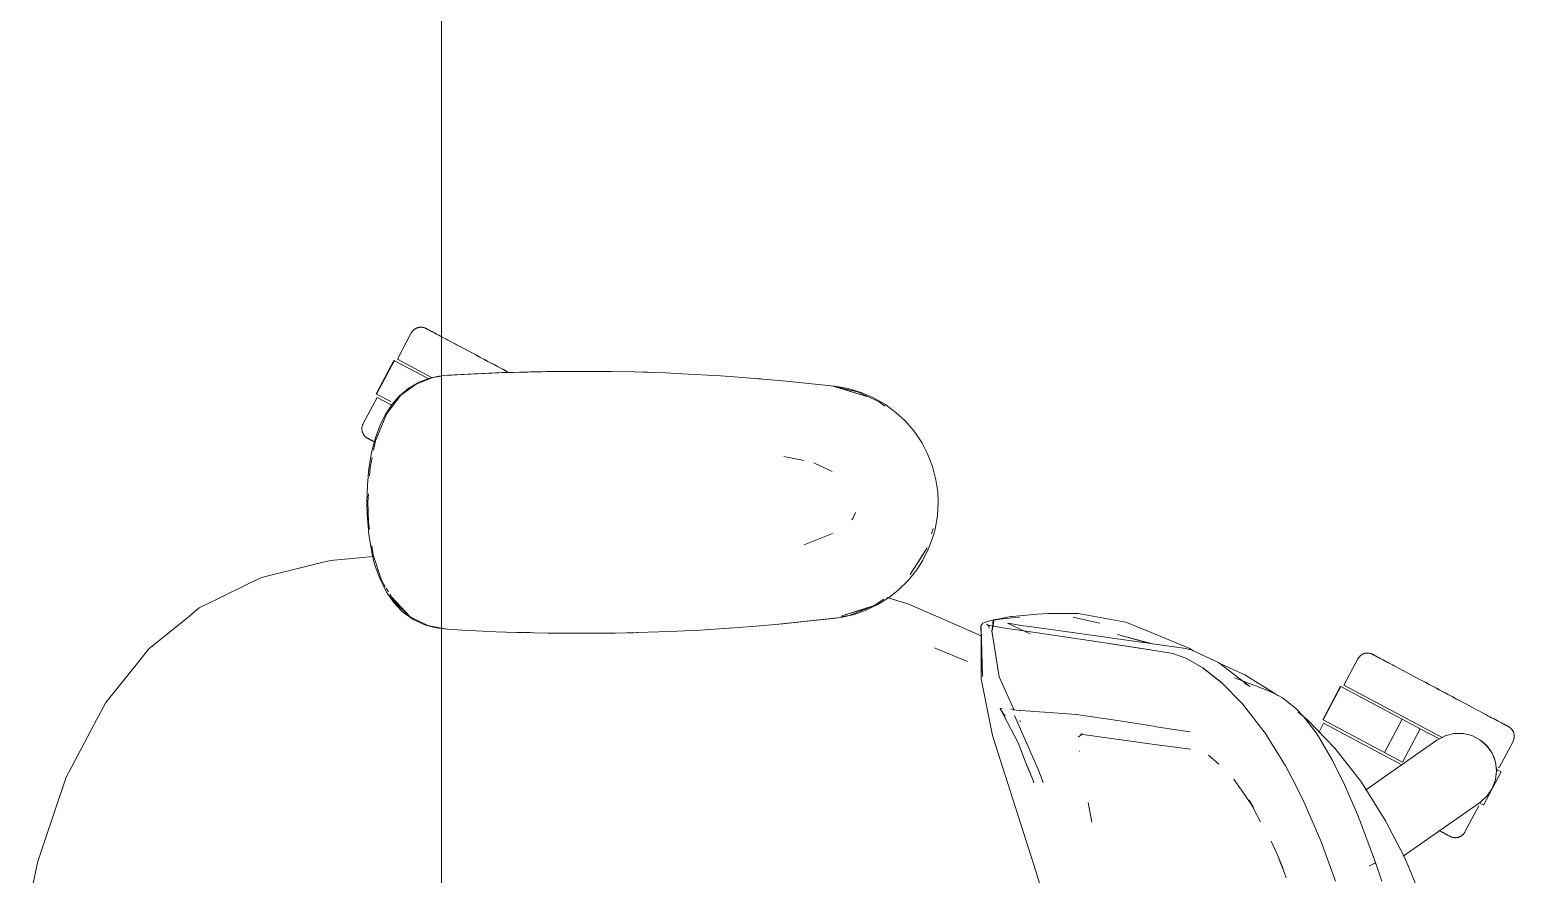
# Model space of a CAD drawing. Header units: millimetres. Extents: x 79795 to 317870, y -36033 to 97293.
# Drawn here: x 198923 to 199473, y 32295 to 32608 of the extents above; entities that cross this region are included whole.
import ezdxf

# ---------------------------------------------------------------- set-up
doc = ezdxf.new("R2010")
doc.units = ezdxf.units.MM
doc.header["$MEASUREMENT"] = 0
doc.layers.add('G-IMPT', color=8, linetype='CONTINUOUS', lineweight=9)
doc.layers.add('I-FURN', color=8, linetype='CONTINUOUS', lineweight=9)

msp = doc.modelspace()

# ---------------------------------------------------------------- linework, layer by layer
at = {"layer": 'G-IMPT'}
for p, q in [((199067.42, 32477.22), (199063.99, 32475.26)), ((199072.59, 32478.96), (199066.4, 32476.55)), ((199067.42, 32477.22), (199071.07, 32478.61)), ((199072.41, 32478.98), (199071.07, 32478.61)), ((199072.41, 32478.98), (199074.81, 32479.42)), ((199072.59, 32478.96), (199075.76, 32479.44)), ((199076.46, 32479.68), (199074.81, 32479.42)), ((199098.24, 32480.76), (199076.46, 32479.68)), ((199097.03, 32480.72), (199076.46, 32479.68)), ((199076.46, 32479.68), (199078.06, 32479.79)), ((199098.24, 32480.76), (199078.06, 32479.79)), ((199079.58, 32479.84), (199078.06, 32479.79)), ((199118.43, 32481.23), (199097.03, 32480.72)), ((199108.59, 32481.07), (199097.03, 32480.72)), ((199097.03, 32480.72), (199098.24, 32480.76)), ((199118.43, 32481.23), (199098.24, 32480.76)), ((199108.59, 32481.07), (199127.82, 32481.27)), ((199118.43, 32481.23), (199108.59, 32481.07)), ((199138.61, 32481.18), (199108.59, 32481.07)), ((199116.39, 32481.21), (199114.48, 32481.14)), ((199118.43, 32481.19), (199116.39, 32481.21)), ((199138.61, 32481.18), (199118.43, 32481.23)), ((199138.61, 32481.18), (199127.82, 32481.27)), ((199138.61, 32481.18), (199147.03, 32481.02)), ((199158.79, 32480.63), (199147.03, 32481.02)), ((199151.97, 32480.88), (199150.47, 32480.89)), ((199153.9, 32480.77), (199151.97, 32480.88)), ((199158.79, 32480.63), (199164.81, 32480.37)), ((199178.95, 32479.56), (199164.81, 32480.37)), ((199184.04, 32479.24), (199178.95, 32479.56)), ((199184.04, 32479.24), (199199.1, 32477.99)), ((199192.22, 32478.59), (199193.9, 32478.42)), ((199199.1, 32477.99), (199203.23, 32477.65)), ((199203.23, 32477.65), (199221.15, 32475.74)), ((199060.77, 32472.38), (199055.55, 32465.59)), ((199057.58, 32469.15), (199060.25, 32472.18)), ((199063.99, 32475.26), (199060.25, 32472.18)), ((199066.4, 32476.55), (199060.77, 32472.38)), ((199220.64, 32475.74), (199233.1, 32471.91)), ((199220.64, 32475.74), (199223.95, 32474.82)), ((199221.15, 32475.74), (199226.2, 32474.84)), ((199229.61, 32473.7), (199221.2, 32475.61)), ((199233.1, 32471.91), (199223.95, 32474.82)), ((199231.06, 32473.38), (199226.2, 32474.84)), ((199229.61, 32473.7), (199237.67, 32469.96)), ((199235.3, 32471.57), (199231.06, 32473.38)), ((199054.93, 32465.1), (199057.58, 32469.15)), ((199235.3, 32471.57), (199239.74, 32469.05)), ((199239.78, 32468.36), (199237.67, 32469.96)), ((199243.82, 32466.06), (199239.74, 32469.05)), ((199051.36, 32456.69), (199052.95, 32461.02)), ((199051.39, 32455.58), (199053.71, 32461.2)), ((199054.93, 32465.1), (199052.95, 32461.02)), ((199055.55, 32465.59), (199053.71, 32461.2)), ((199243.82, 32466.06), (199247.26, 32462.89)), ((199250.58, 32459.06), (199247.26, 32462.89)), ((199051.36, 32456.69), (199049.93, 32451.21)), ((199051.39, 32455.58), (199050.68, 32452.11)), ((199253.41, 32454.89), (199250.58, 32459.06)), ((199048.93, 32445.28), (199049.93, 32451.21)), ((199202.44, 32449.77), (199209.87, 32448.2)), ((199253.41, 32454.89), (199255.6, 32450.73)), ((199255.6, 32450.73), (199257.43, 32446.02)), ((199048.93, 32445.28), (199048.37, 32439.13)), ((199049.35, 32445.61), (199049.15, 32442.41)), ((199050.11, 32449.36), (199049.35, 32445.61)), ((199220.27, 32444.17), (199213.49, 32447.43)), ((199258.7, 32441.15), (199257.43, 32446.02)), ((199048.19, 32432.79), (199048.37, 32439.13)), ((199258.7, 32441.15), (199259.34, 32436.64)), ((199048.75, 32435.9), (199048.56, 32432.79)), ((199259.52, 32432.79), (199259.34, 32436.64)), ((199048.28, 32428.28), (199048.19, 32432.79)), ((199048.28, 32428.28), (199048.85, 32420.97)), ((199048.79, 32425.62), (199048.56, 32432.79)), ((199228.9, 32428.96), (199227.89, 32426.74)), ((199259.22, 32427.75), (199258.34, 32422.8)), ((199259.52, 32432.79), (199259.22, 32427.75)), ((199048.79, 32425.62), (199049.18, 32422.84)), ((199227.89, 32426.74), (199227.59, 32426.29)), ((199256.98, 32421.11), (199257.6, 32423.14)), ((199258.34, 32422.8), (199257.78, 32420.67)), ((199049.97, 32414.2), (199048.85, 32420.97)), ((199209.94, 32417.07), (199220.36, 32421.21)), ((199256.07, 32415.9), (199257.78, 32420.67)), ((199034.77, 32411.3), (199029.48, 32410)), ((199050.65, 32412.74), (199034.77, 32411.3)), ((199050.94, 32410.28), (199049.97, 32414.2)), ((199050.05, 32416.66), (199050.52, 32413.36)), ((199050.52, 32413.36), (199053.55, 32403.97)), ((199255.42, 32416), (199249.1, 32406.05)), ((199253.26, 32412.32), (199249.1, 32406.05)), ((199253.82, 32411.39), (199251.56, 32407.84)), ((199255.42, 32416), (199253.26, 32412.32)), ((199256.07, 32415.9), (199253.82, 32411.39)), ((199009.17, 32405.02), (199027.11, 32409.42)), ((199027.11, 32409.42), (199029.48, 32410)), ((199050.94, 32410.28), (199052.68, 32405.19)), ((199248.37, 32403.87), (199251.56, 32407.84)), ((199004.8, 32402.87), (198993.34, 32397.22)), ((199004.8, 32402.87), (199009.17, 32405.02)), ((199052.68, 32405.19), (199054.89, 32400.55)), ((199053.55, 32403.97), (199055.01, 32401.52)), ((199054.89, 32400.55), (199055.7, 32399.18)), ((199055.29, 32401.05), (199056.16, 32399.61)), ((199244.76, 32400.32), (199241.46, 32397.69)), ((199248.37, 32403.87), (199244.76, 32400.32)), ((198986.17, 32393.7), (198993.34, 32397.22)), ((199058.14, 32395.73), (199055.7, 32399.18)), ((199056.63, 32398.82), (199058.51, 32395.67)), ((199057.32, 32397.76), (199058.6, 32396.29)), ((199057.32, 32397.76), (199064.22, 32390.37)), ((199061.01, 32392.68), (199058.14, 32395.73)), ((199058.51, 32395.67), (199064.22, 32390.37)), ((199058.73, 32396.13), (199061.81, 32392.6)), ((199237.13, 32394.97), (199232.55, 32392.78)), ((199235.81, 32394.57), (199239.39, 32396.99)), ((199237.13, 32394.97), (199241.46, 32397.69)), ((199248.29, 32395.25), (199240.47, 32397.51)), ((199248.29, 32395.25), (199259.42, 32390.39)), ((198982.52, 32390.72), (198967.57, 32378.55)), ((198982.52, 32390.72), (198986.17, 32393.7)), ((199061.01, 32392.68), (199062.33, 32391.54)), ((199064.22, 32390.37), (199061.81, 32392.6)), ((199065.55, 32389.34), (199062.33, 32391.54)), ((199066.46, 32389.26), (199064.22, 32390.37)), ((199065.55, 32389.34), (199069.87, 32387.36)), ((199223.46, 32390.17), (199200.5, 32387.72)), ((199200.5, 32387.72), (199220.64, 32389.84)), ((199223.46, 32390.17), (199202.02, 32387.82)), ((199223.46, 32390.17), (199220.64, 32389.84)), ((199223.46, 32390.17), (199228.42, 32391.33)), ((199223.53, 32390.39), (199226.59, 32390.96)), ((199235.81, 32394.57), (199223.95, 32390.76)), ((199233.1, 32393.67), (199223.95, 32390.76)), ((199226.59, 32390.96), (199234.77, 32394.16)), ((199232.55, 32392.78), (199228.42, 32391.33)), ((199235.81, 32394.57), (199233.1, 32393.67)), ((199259.42, 32390.39), (199267.25, 32386.97)), ((199281.73, 32389.43), (199278.45, 32388.9)), ((199282.14, 32389.69), (199279.82, 32389.25)), ((199281.73, 32389.43), (199282.34, 32389.51)), ((199282.14, 32389.69), (199286.39, 32390.5)), ((199287.03, 32390.03), (199282.34, 32389.51)), ((199286.86, 32390.54), (199286.39, 32390.5)), ((199296.19, 32391.35), (199286.86, 32390.54)), ((199287.03, 32390.03), (199289.62, 32390.24)), ((199296.19, 32391.35), (199300.14, 32391.69)), ((199300.14, 32391.69), (199304.31, 32391.69)), ((199311.28, 32391.66), (199304.31, 32391.69)), ((199309.42, 32390.25), (199318.72, 32388.21)), ((199311.28, 32391.66), (199328.98, 32388.42)), ((199066.46, 32389.26), (199070.71, 32387.16)), ((199073.83, 32386.29), (199069.87, 32387.36)), ((199070.71, 32387.16), (199075.76, 32386.22)), ((199075.76, 32386.05), (199073.83, 32386.29)), ((199075.76, 32386.22), (199078.06, 32385.79)), ((199077.84, 32385.79), (199075.76, 32386.05)), ((199083.5, 32385.51), (199077.84, 32385.79)), ((199083.5, 32385.51), (199096.06, 32384.89)), ((199099.61, 32384.77), (199096.06, 32384.89)), ((199115.27, 32384.39), (199099.61, 32384.77)), ((199103.65, 32384.68), (199106.33, 32384.56)), ((199108.55, 32384.56), (199106.71, 32384.56)), ((199115.27, 32384.39), (199119.79, 32384.34)), ((199119.79, 32384.34), (199134.5, 32384.34)), ((199139.97, 32384.42), (199134.5, 32384.34)), ((199139.97, 32384.42), (199152.28, 32384.71)), ((199146.75, 32384.55), (199144.67, 32384.55)), ((199148.41, 32384.63), (199146.75, 32384.55)), ((199160.16, 32385.01), (199152.28, 32384.71)), ((199160.16, 32385.01), (199171.46, 32385.54)), ((199180.33, 32386.1), (199171.46, 32385.54)), ((199180.33, 32386.1), (199190.62, 32386.83)), ((199182.38, 32386.24), (199180.47, 32386.15)), ((199182.38, 32386.24), (199183.79, 32386.37)), ((199202.02, 32387.82), (199190.62, 32386.83)), ((199267.25, 32386.97), (199275.42, 32383.41)), ((199275.28, 32386.96), (199275.68, 32387.53)), ((199275.28, 32386.96), (199275.47, 32386.09)), ((199275.89, 32368.4), (199275.31, 32386.84)), ((199275.31, 32386.84), (199275.41, 32386.38)), ((199275.89, 32368.4), (199275.41, 32386.38)), ((199275.45, 32367.51), (199275.41, 32386.38)), ((199275.41, 32386.38), (199275.45, 32386.21)), ((199275.47, 32386.09), (199275.45, 32386.21)), ((199276.05, 32388.03), (199275.68, 32387.53)), ((199276.05, 32388.03), (199276.59, 32388.35)), ((199278.45, 32388.9), (199276.59, 32388.35)), ((199277.94, 32387.31), (199277.44, 32387.7)), ((199278.54, 32387.14), (199277.44, 32387.7)), ((199278.54, 32387.14), (199277.92, 32387.31)), ((199277.92, 32387.31), (199284.18, 32386.2)), ((199278.26, 32386.76), (199277.94, 32387.31)), ((199278.26, 32386.76), (199278.34, 32386.27)), ((199280.05, 32388.84), (199279.37, 32385.26)), ((199282.08, 32368.21), (199279.37, 32385.26)), ((199279.43, 32385.29), (199279.82, 32389.25)), ((199280.05, 32388.84), (199279.43, 32385.29)), ((199292.04, 32385.09), (199284.18, 32386.2)), ((199293.59, 32384.11), (199285.15, 32388.11)), ((199285.15, 32388.11), (199286.02, 32387.97)), ((199286.02, 32387.97), (199291.04, 32387.13)), ((199291.04, 32387.13), (199292.34, 32386.92)), ((199322.91, 32380.54), (199292.04, 32385.09)), ((199303, 32385.48), (199292.34, 32386.92)), ((199303, 32385.48), (199350.22, 32378.8)), ((199318.72, 32388.21), (199319.3, 32388.06)), ((199325.79, 32383.93), (199337.29, 32380.69)), ((199325.79, 32383.93), (199338.74, 32380.43)), ((199328.98, 32388.42), (199332.83, 32386.83)), ((199336.2, 32385.44), (199332.83, 32386.83)), ((199352.65, 32378.64), (199336.2, 32385.44)), ((198967.57, 32378.55), (198963.81, 32373.89)), ((199258.19, 32378.97), (199258.45, 32378.87)), ((199270.31, 32373.94), (199258.45, 32378.87)), ((199322.91, 32380.54), (199338.1, 32378.21)), ((199323.51, 32380.44), (199338.68, 32378.14)), ((199323.51, 32380.44), (199338.1, 32378.21)), ((199350.22, 32378.8), (199353.21, 32378.16)), ((199353.82, 32377.87), (199352.65, 32378.64)), ((198951.6, 32358.76), (198963.81, 32373.89)), ((199346.35, 32376.84), (199338.68, 32378.14)), ((199351.14, 32375.09), (199346.35, 32376.84)), ((199351.14, 32375.09), (199351.56, 32374.87)), ((199357.4, 32371.59), (199351.56, 32374.87)), ((199356.57, 32376.59), (199353.21, 32378.16)), ((199363.15, 32373.53), (199356.57, 32376.59)), ((199374.8, 32364.61), (199363.15, 32373.53)), ((199372.91, 32368.9), (199364.28, 32372.88)), ((199279.65, 32346.55), (199275.45, 32367.51)), ((199282.08, 32368.21), (199287.67, 32355.92)), ((199364.36, 32366.17), (199357.4, 32371.59)), ((199357.62, 32371.26), (199364.57, 32365.86)), ((199357.62, 32371.26), (199361, 32368.67)), ((199364.57, 32365.86), (199361, 32368.67)), ((199369.14, 32367.84), (199381.05, 32363.33)), ((199384.36, 32361.78), (199372.91, 32368.9)), ((199364.36, 32366.17), (199372.1, 32358.27)), ((199374.8, 32364.61), (199372.85, 32365.73)), ((199383.28, 32362.26), (199381.05, 32363.33)), ((199385.72, 32361.09), (199383.28, 32362.26)), ((198951.6, 32358.76), (198948.9, 32353.62)), ((199282.45, 32356.4), (199282.41, 32356.24)), ((199282.47, 32356.53), (199282.45, 32356.4)), ((199282.45, 32356.4), (199284.29, 32353.7)), ((199282.45, 32356.4), (199283.8, 32353.95)), ((199283.16, 32356.68), (199282.47, 32356.53)), ((199286.43, 32356.37), (199287.2, 32356.09)), ((199372.1, 32358.27), (199380.12, 32347.83)), ((199384.36, 32361.78), (199385.12, 32361.28)), ((199385.72, 32361.09), (199386.85, 32360.47)), ((199386.85, 32360.47), (199391.72, 32356.61)), ((199394.61, 32353.59), (199391.72, 32356.61)), ((198948.17, 32352.25), (198937.87, 32332.74)), ((198948.17, 32352.25), (198948.9, 32353.62)), ((199289.07, 32343.84), (199283.8, 32353.95)), ((199287.26, 32356.07), (199287.2, 32356.09)), ((199289.72, 32355.78), (199287.26, 32356.07)), ((199296.63, 32333.73), (199287.7, 32353.89)), ((199290.08, 32351.72), (199289.64, 32351.99)), ((199289.72, 32355.78), (199290.09, 32355.74)), ((199293.5, 32355.49), (199290.09, 32355.74)), ((199293.5, 32355.49), (199302.35, 32354.86)), ((199310.59, 32354.24), (199302.35, 32354.86)), ((199310.67, 32354.23), (199310.59, 32354.24)), ((199310.67, 32354.23), (199325.88, 32352.02)), ((199325.88, 32352.02), (199327.44, 32351.77)), ((199327.44, 32351.77), (199339.21, 32349.91)), ((199392.61, 32355.17), (199396.28, 32352.17)), ((199394.61, 32353.59), (199399.32, 32347.46)), ((199396.28, 32352.17), (199406.24, 32341.87)), ((199295.64, 32296.31), (199279.65, 32346.55)), ((199311.33, 32345.85), (199312.89, 32347.09)), ((199312.18, 32346.96), (199312.45, 32347.01)), ((199339.51, 32343.23), (199312.18, 32346.96)), ((199312.68, 32347.05), (199312.45, 32347.01)), ((199340.87, 32349.64), (199339.21, 32349.91)), ((199347.7, 32348.58), (199340.87, 32349.64)), ((199347.7, 32348.58), (199352.78, 32347.83)), ((199380.12, 32347.83), (199380.29, 32347.57)), ((199384.17, 32341.48), (199380.29, 32347.57)), ((199399.32, 32347.46), (199400.19, 32346.17)), ((199404.92, 32338.17), (199400.19, 32346.17)), ((199289.07, 32343.84), (199292.33, 32335.37)), ((199311.68, 32340.9), (199311.73, 32340.55)), ((199339.51, 32343.23), (199352.87, 32341.45)), ((199352.87, 32341.45), (199352.4, 32341.59)), ((199384.17, 32341.48), (199387.94, 32335.25)), ((199416.04, 32329.27), (199406.24, 32341.87)), ((199294.35, 32330.47), (199292.32, 32335.58)), ((199292.32, 32335.58), (199293.72, 32332.04)), ((199292.33, 32335.37), (199294.35, 32330.47)), ((199363.37, 32335.95), (199359.46, 32339.28)), ((199391.51, 32328.46), (199387.94, 32335.25)), ((199409.23, 32329.56), (199404.92, 32338.17)), ((199409.45, 32329.11), (199404.92, 32338.17)), ((199404.92, 32338.17), (199405.23, 32337.57)), ((199409.45, 32329.11), (199405.23, 32337.57)), ((198928.85, 32306.99), (198937, 32331.08)), ((198937.87, 32332.74), (198937, 32331.08)), ((199294.35, 32330.47), (199294.9, 32329.06)), ((199298.37, 32329.15), (199296.63, 32333.73)), ((199369.64, 32329.31), (199368.89, 32330.42)), ((199373.14, 32324.18), (199369.64, 32329.31)), ((199409.23, 32329.56), (199409.45, 32329.11)), ((199409.45, 32329.11), (199414.22, 32318.16)), ((199416.04, 32329.27), (199425.02, 32314.98)), ((199373.53, 32323.6), (199373.14, 32324.18)), ((199376.09, 32319.85), (199373.53, 32323.6)), ((199391.51, 32328.46), (199394.89, 32321.73)), ((199316.36, 32314.42), (199314.95, 32321.68)), ((199376.09, 32319.85), (199374.59, 32322.62)), ((199378.77, 32314.52), (199374.59, 32322.62)), ((199401.07, 32307.5), (199394.89, 32321.73)), ((199414.22, 32318.16), (199415.7, 32314.48)), ((199415.7, 32314.48), (199421.27, 32299.51)), ((199425.02, 32314.98), (199432.11, 32301.2)), ((198928.85, 32306.99), (198926.33, 32299.56)), ((199382.65, 32307.47), (199384.84, 32302.63)), ((199401.07, 32307.5), (199406.53, 32292.63)), ((199384.84, 32302.63), (199387.15, 32297.18)), ((199384.84, 32302.63), (199387.56, 32295.54)), ((198923.46, 32285.73), (198926.33, 32299.56)), ((199295.64, 32296.31), (199304.82, 32266.34)), ((199420, 32298.73), (199418.95, 32298.31)), ((199418.95, 32298.31), (199419.54, 32298.53)), ((199420, 32298.73), (199419.54, 32298.53)), ((199420, 32298.73), (199420.83, 32299.11)), ((199420, 32298.73), (199420.65, 32299.01)), ((199420.65, 32299.01), (199420.83, 32299.11)), ((199421.24, 32299.38), (199420.83, 32299.11)), ((199420.83, 32299.11), (199421.23, 32299.34)), ((199421.24, 32299.38), (199421.23, 32299.52)), ((199421.23, 32299.52), (199423.64, 32292.58)), ((199421.24, 32299.38), (199421.23, 32299.34)), ((199421.27, 32299.51), (199421.24, 32299.38)), ((199439.63, 32283.22), (199432.11, 32301.2)), ((199388.23, 32293.82), (199387.56, 32295.54))]:
    msp.add_line(p, q, dxfattribs=at)
at = {"layer": 'I-FURN'}
for p, q in [((199075.76, 31408.33), (199075.76, 32808.33)), ((199075.76, 32808.33), (199075.76, 31408.33)), ((199064.62, 32495.42), (199059.47, 32485.73)), ((199064.62, 32495.42), (199064.7, 32495.56)), ((199064.7, 32495.56), (199064.79, 32495.7)), ((199064.79, 32495.7), (199064.88, 32495.83)), ((199064.88, 32495.83), (199064.97, 32495.96)), ((199064.97, 32495.96), (199065.07, 32496.09)), ((199065.07, 32496.09), (199065.18, 32496.21)), ((199065.18, 32496.21), (199065.29, 32496.33)), ((199065.29, 32496.33), (199065.4, 32496.44)), ((199065.4, 32496.44), (199065.52, 32496.55)), ((199065.52, 32496.55), (199065.64, 32496.66)), ((199065.64, 32496.66), (199065.77, 32496.76)), ((199065.77, 32496.76), (199065.9, 32496.85)), ((199065.9, 32496.85), (199066.04, 32496.94)), ((199066.04, 32496.94), (199066.17, 32497.02)), ((199066.17, 32497.02), (199066.31, 32497.1)), ((199066.31, 32497.1), (199066.46, 32497.17)), ((199066.46, 32497.17), (199066.61, 32497.24)), ((199066.61, 32497.24), (199066.76, 32497.3)), ((199066.76, 32497.3), (199066.91, 32497.35)), ((199066.91, 32497.35), (199067.06, 32497.4)), ((199067.06, 32497.4), (199067.22, 32497.44)), ((199067.22, 32497.44), (199067.37, 32497.48)), ((199067.37, 32497.48), (199067.53, 32497.5)), ((199067.53, 32497.5), (199067.69, 32497.53)), ((199067.69, 32497.53), (199067.85, 32497.54)), ((199067.85, 32497.54), (199068.01, 32497.55)), ((199068.01, 32497.55), (199068.17, 32497.56)), ((199068.17, 32497.56), (199068.34, 32497.55)), ((199068.34, 32497.55), (199068.5, 32497.55)), ((199068.5, 32497.55), (199068.66, 32497.53)), ((199068.66, 32497.53), (199068.82, 32497.51)), ((199068.82, 32497.51), (199068.98, 32497.48)), ((199068.98, 32497.48), (199069.13, 32497.44)), ((199069.13, 32497.44), (199069.29, 32497.4)), ((199069.29, 32497.4), (199069.44, 32497.36)), ((199069.44, 32497.36), (199069.6, 32497.3)), ((199069.6, 32497.3), (199069.75, 32497.24)), ((199069.75, 32497.24), (199069.89, 32497.18)), ((199069.89, 32497.18), (199070.04, 32497.11)), ((199070.04, 32497.11), (199070.08, 32497.09)), ((199070.08, 32497.09), (199070.1, 32497.08)), ((199070.08, 32497.08), (199070.08, 32497.09)), ((199070.12, 32497.06), (199070.08, 32497.08)), ((199070.1, 32497.08), (199070.16, 32497.04)), ((199070.21, 32497.02), (199070.12, 32497.06)), ((199070.16, 32497.04), (199070.26, 32496.99)), ((199070.33, 32496.95), (199070.21, 32497.02)), ((199070.26, 32496.99), (199070.4, 32496.92)), ((199070.49, 32496.87), (199070.33, 32496.95)), ((199070.4, 32496.92), (199070.58, 32496.82)), ((199070.69, 32496.76), (199070.49, 32496.87)), ((199070.58, 32496.82), (199070.8, 32496.7)), ((199070.93, 32496.63), (199070.69, 32496.76)), ((199070.8, 32496.7), (199071.05, 32496.57)), ((199071.21, 32496.48), (199070.93, 32496.63)), ((199071.05, 32496.57), (199071.35, 32496.41)), ((199071.53, 32496.31), (199071.21, 32496.48)), ((199071.35, 32496.41), (199071.69, 32496.23)), ((199071.88, 32496.12), (199071.53, 32496.31)), ((199071.69, 32496.23), (199072.06, 32496.03)), ((199072.28, 32495.92), (199071.88, 32496.12)), ((199072.06, 32496.03), (199072.47, 32495.81)), ((199072.71, 32495.69), (199072.28, 32495.92)), ((199072.47, 32495.81), (199072.92, 32495.58)), ((199073.17, 32495.44), (199072.71, 32495.69)), ((199072.92, 32495.58), (199073.4, 32495.32)), ((199073.67, 32495.17), (199073.17, 32495.44)), ((199073.4, 32495.32), (199073.92, 32495.04)), ((199074.21, 32494.89), (199073.67, 32495.17)), ((199073.92, 32495.04), (199074.47, 32494.75)), ((199074.78, 32494.59), (199074.21, 32494.89)), ((199074.47, 32494.75), (199075.05, 32494.44)), ((199075.38, 32494.27), (199074.78, 32494.59)), ((199076.01, 32493.93), (199075.38, 32494.27)), ((199076.68, 32493.58), (199076.01, 32493.93)), ((199077.37, 32493.21), (199076.68, 32493.58)), ((199078.09, 32492.82), (199077.37, 32493.21)), ((199078.84, 32492.42), (199078.09, 32492.82)), ((199079.62, 32492.01), (199078.84, 32492.42)), ((199080.42, 32491.59), (199079.62, 32492.01)), ((199081.24, 32491.15), (199080.42, 32491.59)), ((199080.8, 32491.39), (199081.63, 32490.94)), ((199082.09, 32490.7), (199081.24, 32491.15)), ((199081.63, 32490.94), (199082.49, 32490.49)), ((199082.96, 32490.24), (199082.09, 32490.7)), ((199082.49, 32490.49), (199083.36, 32490.02)), ((199083.85, 32489.76), (199082.96, 32490.24)), ((199083.36, 32490.02), (199084.26, 32489.54)), ((199084.75, 32489.28), (199083.85, 32489.76)), ((199084.26, 32489.54), (199085.17, 32489.06)), ((199085.67, 32488.79), (199084.75, 32489.28)), ((199085.17, 32489.06), (199086.1, 32488.56)), ((199086.61, 32488.29), (199085.67, 32488.79)), ((199086.1, 32488.56), (199087.05, 32488.06)), ((199087.56, 32487.79), (199086.61, 32488.29)), ((199058.18, 32485.29), (199051.61, 32472.93)), ((199051.78, 32472.84), (199058.35, 32485.2)), ((199058.35, 32485.2), (199058.25, 32485.25)), ((199058.45, 32485.15), (199070.86, 32478.55)), ((199072.14, 32479), (199059.47, 32485.73)), ((199087.05, 32488.06), (199088.01, 32487.55)), ((199088.53, 32487.28), (199087.56, 32487.79)), ((199088.01, 32487.55), (199088.97, 32487.04)), ((199089.5, 32486.76), (199088.53, 32487.28)), ((199088.97, 32487.04), (199089.95, 32486.52)), ((199090.48, 32486.23), (199089.5, 32486.76)), ((199089.95, 32486.52), (199090.94, 32485.99)), ((199091.48, 32485.71), (199090.48, 32486.23)), ((199090.94, 32485.99), (199091.93, 32485.46)), ((199092.47, 32485.18), (199091.48, 32485.71)), ((199091.93, 32485.46), (199092.93, 32484.93)), ((199093.47, 32484.64), (199092.47, 32485.18)), ((199092.93, 32484.93), (199093.94, 32484.4)), ((199094.48, 32484.11), (199093.47, 32484.64)), ((199093.94, 32484.4), (199094.94, 32483.86)), ((199095.48, 32483.58), (199094.48, 32484.11)), ((199094.94, 32483.86), (199095.95, 32483.33)), ((199096.49, 32483.04), (199095.48, 32483.58)), ((199095.95, 32483.33), (199096.95, 32482.8)), ((199097.49, 32482.51), (199096.49, 32483.04)), ((199096.95, 32482.8), (199097.95, 32482.26)), ((199098.49, 32481.98), (199097.49, 32482.51)), ((199097.95, 32482.26), (199098.95, 32481.73)), ((199099.49, 32481.45), (199098.49, 32481.98)), ((199098.95, 32481.73), (199099.94, 32481.21)), ((199100.47, 32480.92), (199099.49, 32481.45)), ((199099.94, 32481.21), (199100.07, 32481.14)), ((199057.07, 32470.02), (199051.78, 32472.84)), ((199051.96, 32471.61), (199046.81, 32461.92)), ((199057.15, 32468.85), (199051.96, 32471.61)), ((199046.39, 32460.66), (199046.42, 32460.82)), ((199046.42, 32460.82), (199046.46, 32460.98)), ((199046.46, 32460.98), (199046.5, 32461.13)), ((199046.5, 32461.13), (199046.54, 32461.29)), ((199046.54, 32461.29), (199046.6, 32461.44)), ((199046.6, 32461.44), (199046.66, 32461.59)), ((199046.66, 32461.59), (199046.72, 32461.74)), ((199046.72, 32461.74), (199046.79, 32461.88)), ((199046.79, 32461.88), (199046.81, 32461.92)), ((199046.34, 32460.18), (199046.35, 32460.34)), ((199046.34, 32460.02), (199046.34, 32460.18)), ((199046.35, 32459.86), (199046.34, 32460.02)), ((199046.35, 32460.34), (199046.37, 32460.5)), ((199046.36, 32459.7), (199046.35, 32459.86)), ((199046.37, 32459.54), (199046.36, 32459.7)), ((199046.37, 32460.5), (199046.39, 32460.66)), ((199046.39, 32459.38), (199046.37, 32459.54)), ((199046.42, 32459.22), (199046.39, 32459.38)), ((199046.46, 32459.06), (199046.42, 32459.22)), ((199046.5, 32458.91), (199046.46, 32459.06)), ((199046.55, 32458.75), (199046.5, 32458.91)), ((199046.6, 32458.6), (199046.55, 32458.75)), ((199046.66, 32458.45), (199046.6, 32458.6)), ((199046.73, 32458.3), (199046.66, 32458.45)), ((199046.8, 32458.16), (199046.73, 32458.3)), ((199046.88, 32458.02), (199046.8, 32458.16)), ((199046.96, 32457.88), (199046.88, 32458.02)), ((199047.05, 32457.75), (199046.96, 32457.88)), ((199047.14, 32457.62), (199047.05, 32457.75)), ((199047.24, 32457.49), (199047.14, 32457.62)), ((199047.35, 32457.37), (199047.24, 32457.49)), ((199047.46, 32457.25), (199047.35, 32457.37)), ((199047.57, 32457.13), (199047.46, 32457.25)), ((199047.69, 32457.02), (199047.57, 32457.13)), ((199047.81, 32456.92), (199047.69, 32457.02)), ((199047.94, 32456.82), (199047.81, 32456.92)), ((199048.07, 32456.72), (199047.94, 32456.82)), ((199048.2, 32456.63), (199048.07, 32456.72)), ((199048.34, 32456.55), (199048.2, 32456.63)), ((199048.48, 32456.47), (199048.34, 32456.55)), ((199048.49, 32456.47), (199048.48, 32456.47)), ((199048.48, 32456.47), (199048.5, 32456.46)), ((199048.53, 32456.45), (199048.49, 32456.47)), ((199048.5, 32456.46), (199048.56, 32456.43)), ((199048.61, 32456.4), (199048.53, 32456.45)), ((199048.56, 32456.43), (199048.66, 32456.37)), ((199048.73, 32456.34), (199048.61, 32456.4)), ((199048.66, 32456.37), (199048.8, 32456.3)), ((199048.89, 32456.25), (199048.73, 32456.34)), ((199048.8, 32456.3), (199048.98, 32456.2)), ((199049.09, 32456.14), (199048.89, 32456.25)), ((199048.98, 32456.2), (199049.2, 32456.09)), ((199049.33, 32456.02), (199049.09, 32456.14)), ((199049.2, 32456.09), (199049.46, 32455.95)), ((199049.61, 32455.87), (199049.33, 32456.02)), ((199049.46, 32455.95), (199049.76, 32455.79)), ((199049.93, 32455.7), (199049.61, 32455.87)), ((199049.76, 32455.79), (199050.09, 32455.61)), ((199050.29, 32455.51), (199049.93, 32455.7)), ((199050.09, 32455.61), (199050.46, 32455.42)), ((199050.68, 32455.3), (199050.29, 32455.51)), ((199050.46, 32455.42), (199050.87, 32455.2)), ((199051.11, 32455.07), (199050.68, 32455.3)), ((199414.75, 32374.86), (199409.6, 32365.17)), ((199414.75, 32374.86), (199414.83, 32375)), ((199414.83, 32375), (199414.92, 32375.14)), ((199414.92, 32375.14), (199415.01, 32375.27)), ((199415.01, 32375.27), (199415.1, 32375.4)), ((199415.1, 32375.4), (199415.2, 32375.53)), ((199415.2, 32375.53), (199415.31, 32375.65)), ((199415.31, 32375.65), (199415.42, 32375.77)), ((199415.42, 32375.77), (199415.53, 32375.88)), ((199415.53, 32375.88), (199415.65, 32375.99)), ((199415.65, 32375.99), (199415.77, 32376.1)), ((199415.77, 32376.1), (199415.9, 32376.2)), ((199415.9, 32376.2), (199416.03, 32376.29)), ((199416.03, 32376.29), (199416.17, 32376.38)), ((199416.17, 32376.38), (199416.3, 32376.46)), ((199416.3, 32376.46), (199416.44, 32376.54)), ((199416.44, 32376.54), (199416.59, 32376.61)), ((199416.59, 32376.61), (199416.74, 32376.68)), ((199416.74, 32376.68), (199416.89, 32376.74)), ((199416.89, 32376.74), (199417.04, 32376.79)), ((199417.04, 32376.79), (199417.19, 32376.84)), ((199417.19, 32376.84), (199417.35, 32376.88)), ((199417.35, 32376.88), (199417.5, 32376.92)), ((199417.5, 32376.92), (199417.66, 32376.95)), ((199417.66, 32376.95), (199417.82, 32376.97)), ((199417.82, 32376.97), (199417.98, 32376.98)), ((199417.98, 32376.98), (199418.14, 32376.99)), ((199418.14, 32376.99), (199418.3, 32377)), ((199418.3, 32377), (199418.47, 32377)), ((199418.47, 32377), (199418.63, 32376.99)), ((199418.63, 32376.99), (199418.79, 32376.97)), ((199418.79, 32376.97), (199418.95, 32376.95)), ((199418.95, 32376.95), (199419.11, 32376.92)), ((199419.11, 32376.92), (199419.26, 32376.88)), ((199419.26, 32376.88), (199419.42, 32376.84)), ((199419.42, 32376.84), (199419.57, 32376.8)), ((199419.57, 32376.8), (199419.73, 32376.74)), ((199419.73, 32376.74), (199419.87, 32376.68)), ((199419.87, 32376.68), (199420.02, 32376.62)), ((199420.02, 32376.62), (199420.17, 32376.55)), ((199420.17, 32376.55), (199420.21, 32376.53)), ((199420.21, 32376.53), (199420.23, 32376.52)), ((199420.21, 32376.52), (199420.21, 32376.53)), ((199420.25, 32376.5), (199420.21, 32376.52)), ((199420.23, 32376.52), (199420.29, 32376.48)), ((199420.34, 32376.46), (199420.25, 32376.5)), ((199420.29, 32376.48), (199420.39, 32376.43)), ((199420.46, 32376.39), (199420.34, 32376.46)), ((199420.39, 32376.43), (199420.53, 32376.36)), ((199420.62, 32376.31), (199420.46, 32376.39)), ((199420.53, 32376.36), (199420.71, 32376.26)), ((199420.82, 32376.2), (199420.62, 32376.31)), ((199420.71, 32376.26), (199420.93, 32376.14)), ((199421.06, 32376.07), (199420.82, 32376.2)), ((199420.93, 32376.14), (199421.18, 32376.01)), ((199421.34, 32375.92), (199421.06, 32376.07)), ((199421.18, 32376.01), (199421.48, 32375.85)), ((199421.66, 32375.75), (199421.34, 32375.92)), ((199421.48, 32375.85), (199421.82, 32375.67)), ((199422.01, 32375.57), (199421.66, 32375.75)), ((199421.82, 32375.67), (199422.19, 32375.47)), ((199422.41, 32375.36), (199422.01, 32375.57)), ((199422.19, 32375.47), (199422.6, 32375.25)), ((199422.84, 32375.13), (199422.41, 32375.36)), ((199422.6, 32375.25), (199423.05, 32375.02)), ((199423.3, 32374.88), (199422.84, 32375.13)), ((199423.05, 32375.02), (199423.53, 32374.76)), ((199423.8, 32374.61), (199423.3, 32374.88)), ((199423.53, 32374.76), (199424.05, 32374.48)), ((199424.34, 32374.33), (199423.8, 32374.61)), ((199424.05, 32374.48), (199424.6, 32374.19)), ((199424.91, 32374.03), (199424.34, 32374.33)), ((199424.6, 32374.19), (199425.18, 32373.88)), ((199425.51, 32373.71), (199424.91, 32374.03)), ((199426.14, 32373.37), (199425.51, 32373.71)), ((199426.81, 32373.02), (199426.14, 32373.37)), ((199427.5, 32372.65), (199426.81, 32373.02)), ((199428.22, 32372.26), (199427.5, 32372.65)), ((199428.97, 32371.86), (199428.22, 32372.26)), ((199429.75, 32371.45), (199428.97, 32371.86)), ((199430.55, 32371.03), (199429.75, 32371.45)), ((199431.37, 32370.59), (199430.55, 32371.03)), ((199430.93, 32370.83), (199431.76, 32370.38)), ((199432.22, 32370.14), (199431.37, 32370.59)), ((199431.76, 32370.38), (199432.62, 32369.93)), ((199433.09, 32369.68), (199432.22, 32370.14)), ((199432.62, 32369.93), (199433.49, 32369.46)), ((199433.98, 32369.2), (199433.09, 32369.68)), ((199433.49, 32369.46), (199434.39, 32368.98)), ((199434.88, 32368.72), (199433.98, 32369.2)), ((199434.39, 32368.98), (199435.3, 32368.5)), ((199435.8, 32368.23), (199434.88, 32368.72)), ((199435.3, 32368.5), (199436.23, 32368)), ((199436.74, 32367.73), (199435.8, 32368.23)), ((199436.23, 32368), (199437.18, 32367.5)), ((199437.69, 32367.23), (199436.74, 32367.73)), ((199437.18, 32367.5), (199438.14, 32366.99)), ((199408.31, 32364.73), (199401.74, 32352.37)), ((199401.91, 32352.28), (199408.48, 32364.64)), ((199408.48, 32364.64), (199431.19, 32352.56)), ((199446.21, 32345.71), (199409.6, 32365.17)), ((199438.66, 32366.72), (199437.69, 32367.23)), ((199438.14, 32366.99), (199439.1, 32366.48)), ((199439.63, 32366.2), (199438.66, 32366.72)), ((199439.1, 32366.48), (199440.08, 32365.96)), ((199440.61, 32365.67), (199439.63, 32366.2)), ((199440.08, 32365.96), (199441.07, 32365.43)), ((199441.61, 32365.15), (199440.61, 32365.67)), ((199441.07, 32365.43), (199442.06, 32364.9)), ((199442.6, 32364.62), (199441.61, 32365.15)), ((199442.06, 32364.9), (199443.06, 32364.37)), ((199443.6, 32364.09), (199442.6, 32364.62)), ((199443.06, 32364.37), (199444.07, 32363.84)), ((199444.61, 32363.55), (199443.6, 32364.09)), ((199444.07, 32363.84), (199445.07, 32363.31)), ((199445.61, 32363.02), (199444.61, 32363.55)), ((199445.07, 32363.31), (199446.08, 32362.77)), ((199446.62, 32362.48), (199445.61, 32363.02)), ((199446.08, 32362.77), (199447.08, 32362.24)), ((199447.62, 32361.95), (199446.62, 32362.48)), ((199447.08, 32362.24), (199448.08, 32361.7)), ((199448.62, 32361.42), (199447.62, 32361.95)), ((199448.08, 32361.7), (199449.08, 32361.17)), ((199449.62, 32360.89), (199448.62, 32361.42)), ((199449.08, 32361.17), (199450.07, 32360.65)), ((199450.6, 32360.36), (199449.62, 32360.89)), ((199450.07, 32360.65), (199451.05, 32360.12)), ((199451.58, 32359.84), (199450.6, 32360.36)), ((199451.05, 32360.12), (199452.03, 32359.61)), ((199452.55, 32359.33), (199451.58, 32359.84)), ((199452.03, 32359.61), (199452.99, 32359.09)), ((199453.51, 32358.82), (199452.55, 32359.33)), ((199452.99, 32359.09), (199453.94, 32358.59)), ((199454.45, 32358.32), (199453.51, 32358.82)), ((199453.94, 32358.59), (199454.88, 32358.09)), ((199455.38, 32357.82), (199454.45, 32358.32)), ((199454.88, 32358.09), (199455.8, 32357.6)), ((199456.29, 32357.34), (199455.38, 32357.82)), ((199455.8, 32357.6), (199456.71, 32357.12)), ((199457.19, 32356.86), (199456.29, 32357.34)), ((199458.07, 32356.39), (199457.19, 32356.86)), ((199458.92, 32355.94), (199458.07, 32356.39)), ((199402.09, 32351.05), (199400.42, 32347.89)), ((199424.62, 32340.2), (199401.91, 32352.28)), ((199430.79, 32335.79), (199402.09, 32351.05)), ((199424.62, 32340.2), (199431.19, 32352.56)), ((199431.19, 32352.56), (199437.83, 32349.03)), ((199459.76, 32355.5), (199458.92, 32355.94)), ((199460.57, 32355.06), (199459.76, 32355.5)), ((199461.36, 32354.64), (199460.57, 32355.06)), ((199462.12, 32354.24), (199461.36, 32354.64)), ((199462.86, 32353.85), (199462.12, 32354.24)), ((199463.56, 32353.47), (199462.86, 32353.85)), ((199464.24, 32353.11), (199463.56, 32353.47)), ((199464.89, 32352.77), (199464.24, 32353.11)), ((199465.51, 32352.44), (199464.89, 32352.77)), ((199466.09, 32352.13), (199465.51, 32352.44)), ((199465.78, 32352.3), (199466.35, 32351.99)), ((199466.64, 32351.84), (199466.09, 32352.13)), ((199466.35, 32351.99), (199466.88, 32351.71)), ((199467.16, 32351.56), (199466.64, 32351.84)), ((199466.88, 32351.71), (199467.38, 32351.44)), ((199467.64, 32351.31), (199467.16, 32351.56)), ((199467.38, 32351.44), (199467.85, 32351.19)), ((199468.09, 32351.07), (199467.64, 32351.31)), ((199467.85, 32351.19), (199468.28, 32350.97)), ((199468.5, 32350.85), (199468.09, 32351.07)), ((199468.28, 32350.97), (199468.67, 32350.76)), ((199431.26, 32336.67), (199437.83, 32349.03)), ((199437.83, 32349.03), (199444.89, 32345.28)), ((199444.02, 32344.82), (199447, 32346.41)), ((199447, 32346.41), (199450.27, 32347.24)), ((199450.27, 32347.24), (199453.64, 32347.26)), ((199453.64, 32347.26), (199456.92, 32346.47)), ((199456.92, 32346.47), (199459.92, 32344.93)), ((199468.87, 32350.65), (199468.5, 32350.85)), ((199468.67, 32350.76), (199469.03, 32350.57)), ((199469.2, 32350.47), (199468.87, 32350.65)), ((199469.03, 32350.57), (199469.35, 32350.4)), ((199469.5, 32350.32), (199469.2, 32350.47)), ((199469.35, 32350.4), (199469.62, 32350.25)), ((199469.76, 32350.18), (199469.5, 32350.32)), ((199469.62, 32350.25), (199469.87, 32350.12)), ((199469.98, 32350.06), (199469.76, 32350.18)), ((199469.87, 32350.12), (199470.07, 32350.01)), ((199470.16, 32349.97), (199469.98, 32350.06)), ((199470.07, 32350.01), (199470.23, 32349.93)), ((199470.3, 32349.89), (199470.16, 32349.97)), ((199470.23, 32349.93), (199470.35, 32349.86)), ((199470.4, 32349.84), (199470.3, 32349.89)), ((199470.35, 32349.86), (199470.43, 32349.82)), ((199470.46, 32349.81), (199470.4, 32349.84)), ((199470.43, 32349.82), (199470.47, 32349.8)), ((199470.48, 32349.8), (199470.46, 32349.81)), ((199470.47, 32349.8), (199470.48, 32349.8)), ((199470.48, 32349.8), (199470.62, 32349.72)), ((199470.62, 32349.72), (199470.76, 32349.63)), ((199470.76, 32349.63), (199470.89, 32349.54)), ((199470.89, 32349.54), (199471.02, 32349.45)), ((199471.02, 32349.45), (199471.15, 32349.35)), ((199471.15, 32349.35), (199471.27, 32349.24)), ((199471.27, 32349.24), (199471.39, 32349.13)), ((199471.39, 32349.13), (199471.5, 32349.02)), ((199471.5, 32349.02), (199471.61, 32348.9)), ((199471.61, 32348.9), (199471.72, 32348.78)), ((199471.72, 32348.78), (199471.82, 32348.65)), ((199471.82, 32348.65), (199471.91, 32348.52)), ((199471.91, 32348.52), (199472, 32348.38)), ((199472, 32348.38), (199472.08, 32348.25)), ((199472.08, 32348.25), (199472.16, 32348.11)), ((199472.16, 32348.11), (199472.23, 32347.96)), ((199472.23, 32347.96), (199472.3, 32347.81)), ((199472.3, 32347.81), (199472.36, 32347.66)), ((199472.36, 32347.66), (199472.41, 32347.51)), ((199472.41, 32347.51), (199472.46, 32347.36)), ((199472.46, 32347.36), (199472.5, 32347.2)), ((199472.5, 32347.2), (199472.54, 32347.05)), ((199472.54, 32345.44), (199472.5, 32345.29)), ((199472.54, 32347.05), (199472.57, 32346.89)), ((199472.57, 32345.6), (199472.54, 32345.44)), ((199472.57, 32346.89), (199472.59, 32346.73)), ((199472.59, 32345.76), (199472.57, 32345.6)), ((199472.59, 32346.73), (199472.6, 32346.57)), ((199472.61, 32345.92), (199472.59, 32345.76)), ((199472.6, 32346.57), (199472.61, 32346.41)), ((199472.61, 32346.41), (199472.62, 32346.25)), ((199472.62, 32346.08), (199472.61, 32345.92)), ((199472.62, 32346.25), (199472.62, 32346.08)), ((199417.59, 32326.31), (199444.02, 32344.82)), ((199431.26, 32336.67), (199424.62, 32340.2)), ((199459.92, 32344.93), (199462.46, 32342.71)), ((199461.62, 32343.57), (199460.2, 32344.72)), ((199463.92, 32340.78), (199461.62, 32343.57)), ((199462.46, 32342.71), (199464.4, 32339.94)), ((199464.4, 32339.94), (199465.61, 32336.8)), ((199467, 32334.66), (199472.15, 32344.34)), ((199472.17, 32344.38), (199472.15, 32344.34)), ((199472.24, 32344.53), (199472.17, 32344.38)), ((199472.3, 32344.67), (199472.24, 32344.53)), ((199472.36, 32344.82), (199472.3, 32344.67)), ((199472.42, 32344.98), (199472.36, 32344.82)), ((199472.46, 32345.13), (199472.42, 32344.98)), ((199472.5, 32345.29), (199472.46, 32345.13)), ((199465.61, 32336.8), (199466.04, 32333.45)), ((199467, 32334.66), (199466.62, 32334.86)), ((199461.23, 32320.73), (199467.81, 32333.1)), ((199465.66, 32330.1), (199464.48, 32326.94)), ((199466.04, 32333.45), (199465.66, 32330.1)), ((199466.41, 32333.84), (199466.01, 32333.08)), ((199466.5, 32333.79), (199466.41, 32333.84)), ((199466.41, 32333.84), (199467.81, 32333.1)), ((199462.59, 32324.15), (199460.08, 32321.89)), ((199464.48, 32326.94), (199462.59, 32324.15)), ((199460.08, 32321.89), (199431.49, 32301.87)), ((199454.33, 32310.85), (199459.48, 32320.53)), ((199461.23, 32320.73), (199459.84, 32321.48)), ((199459.84, 32321.48), (199459.93, 32321.43)), ((199444.75, 32311.38), (199445.29, 32311.09)), ((199445.56, 32310.95), (199445.04, 32311.22)), ((199445.29, 32311.09), (199445.79, 32310.83)), ((199446.04, 32310.69), (199445.56, 32310.95)), ((199445.79, 32310.83), (199446.25, 32310.58)), ((199446.49, 32310.45), (199446.04, 32310.69)), ((199446.25, 32310.58), (199446.68, 32310.35)), ((199446.9, 32310.23), (199446.49, 32310.45)), ((199446.68, 32310.35), (199447.08, 32310.14)), ((199447.27, 32310.04), (199446.9, 32310.23)), ((199447.08, 32310.14), (199447.43, 32309.95)), ((199447.61, 32309.86), (199447.27, 32310.04)), ((199447.43, 32309.95), (199447.75, 32309.78)), ((199447.91, 32309.7), (199447.61, 32309.86)), ((199447.75, 32309.78), (199448.03, 32309.63)), ((199448.16, 32309.56), (199447.91, 32309.7)), ((199448.03, 32309.63), (199448.27, 32309.51)), ((199448.38, 32309.45), (199448.16, 32309.56)), ((199448.27, 32309.51), (199448.47, 32309.4)), ((199448.56, 32309.35), (199448.38, 32309.45)), ((199448.47, 32309.4), (199448.63, 32309.31)), ((199448.7, 32309.28), (199448.56, 32309.35)), ((199448.63, 32309.31), (199448.75, 32309.25)), ((199448.8, 32309.22), (199448.7, 32309.28)), ((199448.75, 32309.25), (199448.84, 32309.2)), ((199448.86, 32309.19), (199448.8, 32309.22)), ((199448.84, 32309.2), (199448.88, 32309.18)), ((199448.88, 32309.18), (199448.86, 32309.19)), ((199448.92, 32309.16), (199448.88, 32309.18)), ((199448.88, 32309.18), (199448.88, 32309.18)), ((199449.07, 32309.09), (199448.92, 32309.16)), ((199449.21, 32309.02), (199449.07, 32309.09)), ((199449.36, 32308.96), (199449.21, 32309.02)), ((199449.52, 32308.91), (199449.36, 32308.96)), ((199449.67, 32308.86), (199449.52, 32308.91)), ((199449.83, 32308.82), (199449.67, 32308.86)), ((199449.98, 32308.79), (199449.83, 32308.82)), ((199450.14, 32308.76), (199449.98, 32308.79)), ((199450.3, 32308.74), (199450.14, 32308.76)), ((199450.46, 32308.72), (199450.3, 32308.74)), ((199450.62, 32308.71), (199450.46, 32308.72)), ((199450.78, 32308.71), (199450.62, 32308.71)), ((199450.95, 32308.71), (199450.78, 32308.71)), ((199451.11, 32308.72), (199450.95, 32308.71)), ((199451.27, 32308.74), (199451.11, 32308.72)), ((199451.43, 32308.76), (199451.27, 32308.74)), ((199451.59, 32308.79), (199451.43, 32308.76)), ((199451.74, 32308.83), (199451.59, 32308.79)), ((199451.9, 32308.87), (199451.74, 32308.83)), ((199452.05, 32308.92), (199451.9, 32308.87)), ((199452.2, 32308.97), (199452.05, 32308.92)), ((199452.35, 32309.03), (199452.2, 32308.97)), ((199452.5, 32309.1), (199452.35, 32309.03)), ((199452.64, 32309.17), (199452.5, 32309.1)), ((199452.79, 32309.24), (199452.64, 32309.17)), ((199452.92, 32309.33), (199452.79, 32309.24)), ((199453.06, 32309.42), (199452.92, 32309.33)), ((199453.19, 32309.51), (199453.06, 32309.42)), ((199453.32, 32309.61), (199453.19, 32309.51)), ((199453.44, 32309.71), (199453.32, 32309.61)), ((199453.56, 32309.82), (199453.44, 32309.71)), ((199453.67, 32309.94), (199453.56, 32309.82)), ((199453.78, 32310.05), (199453.67, 32309.94)), ((199453.89, 32310.18), (199453.78, 32310.05)), ((199453.99, 32310.3), (199453.89, 32310.18)), ((199454.08, 32310.43), (199453.99, 32310.3)), ((199454.17, 32310.57), (199454.08, 32310.43)), ((199454.26, 32310.71), (199454.17, 32310.57)), ((199454.33, 32310.85), (199454.26, 32310.71))]:
    msp.add_line(p, q, dxfattribs=at)
for points in [[(199461.98, 32343.23), (199462.38, 32342.82), (199462.74, 32342.41), (199463.07, 32341.99)], [(199465.94, 32334.89), (199465.98, 32334.52), (199466.02, 32333.85), (199466.02, 32333.31), (199466.01, 32333.08)]]:
    msp.add_open_spline(points, degree=3, dxfattribs=at)
msp.add_open_spline([(199464.68, 32339.39), (199464.76, 32339.23), (199465.05, 32338.59), (199465.27, 32337.97), (199465.41, 32337.5)], degree=3, knots=[-0.5319761, -0.5319761, -0.5319761, -0.5319761, -0.5, -0.4, -0.4, -0.4, -0.4], dxfattribs=at)

doc.saveas('drawing.dxf')
